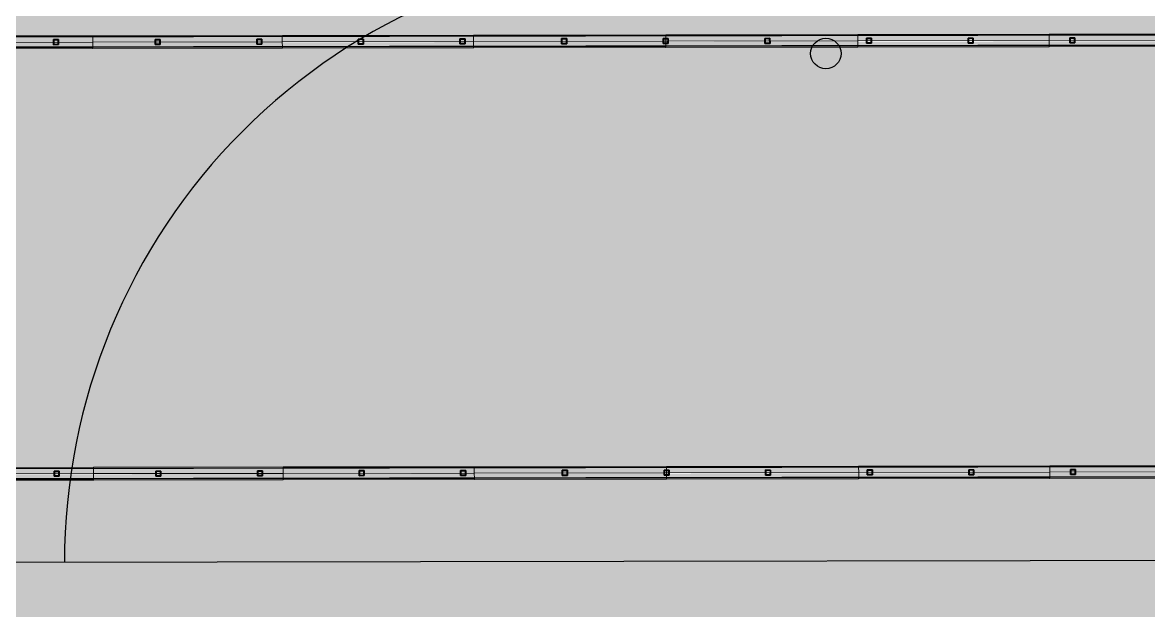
# Model space of a CAD drawing. Header units: inches. Extents: x 1693 to 10990, y 1878 to 5055.
# Drawn here: x 10303.23 to 10310.71, y 4344.32 to 4348.23 of the extents above; entities that cross this region are included whole.
import ezdxf

# ---------------------------------------------------------------- set-up
doc = ezdxf.new("R2010")
doc.units = ezdxf.units.IN
doc.linetypes.add('Rayas Pequeñas', pattern=[0.141111, 0.070556, -0.070556])
doc.layers.add('BLOQUE E-MOBILIARIO', color=7, linetype='Continuous')
doc.layers.add('BLOQUE E-MOBILIARIO_Pluma_Nº__28', color=7, linetype='Continuous', lineweight=35, true_color=0xa80f02)
doc.layers.add('CUBIERTA CALAMINON Y TRANSLUCIDO_Pluma_Nº__4', color=7, linetype='Continuous', lineweight=13, true_color=0x029e21)
doc.layers.add('CUBIERTA CALAMINON Y TRANSLUCIDO_Pluma_Nº__19', color=255, linetype='Continuous', lineweight=0)
doc.layers.add('CUBIERTA CALAMINON Y TRANSLUCIDO_Pluma_Nº__60', color=230, linetype='Continuous', lineweight=25)
pattern_1 = [(45, (0, 0), (-0.079549513, 0.079549513), []), (45, (-0.02652, 0.02652), (-0.079549513, 0.079549513), [])]

# ---------------------------------------------------------------- blocks, each defined once
blk = doc.blocks.new('SHS Conf en Caliente V 23[291]', base_point=(-15.353, -421.179))
at = {"layer": 'BLOQUE E-MOBILIARIO', "linetype": 'Continuous', "lineweight": 0, "true_color": 0xffffff}
h = blk.add_hatch(dxfattribs=at)
h.set_pattern_fill('ACERO', style=0, pattern_type=2)
h.set_pattern_definition(pattern_1)
h.paths.add_polyline_path([(-15.369, -421.147), (-15.385, -421.195), (-15.338, -421.211), (-15.322, -421.163)])
h.paths.add_polyline_path([(-15.367, -421.151), (-15.325, -421.165), (-15.34, -421.207), (-15.381, -421.193)], flags=0)
at = {"layer": 'BLOQUE E-MOBILIARIO_Pluma_Nº__28', "color": 14, "linetype": 'Rayas Pequeñas', "lineweight": 35, "true_color": 0xa80f02}
for p, q in [((-15.385, -421.195), (-15.369, -421.147)), ((-15.338, -421.211), (-15.385, -421.195)), ((-15.367, -421.151), (-15.381, -421.193)), ((-15.381, -421.193), (-15.34, -421.207)), ((-15.369, -421.147), (-15.322, -421.163)), ((-15.325, -421.165), (-15.367, -421.151)), ((-15.34, -421.207), (-15.325, -421.165)), ((-15.322, -421.163), (-15.338, -421.211))]:
    blk.add_line(p, q, dxfattribs=at)
blk = doc.blocks.new('SHS Conf en Caliente V 23[292]', base_point=(-16.3, -420.856))
at = {"layer": 'BLOQUE E-MOBILIARIO', "linetype": 'Continuous', "lineweight": 0, "true_color": 0xffffff}
h = blk.add_hatch(dxfattribs=at)
h.set_pattern_fill('ACERO', style=0, pattern_type=2)
h.set_pattern_definition(pattern_1)
h.paths.add_polyline_path([(-16.315, -420.824), (-16.331, -420.871), (-16.284, -420.888), (-16.268, -420.84)])
h.paths.add_polyline_path([(-16.313, -420.828), (-16.272, -420.842), (-16.286, -420.884), (-16.328, -420.87)], flags=0)
at = {"layer": 'BLOQUE E-MOBILIARIO_Pluma_Nº__28', "color": 14, "linetype": 'Rayas Pequeñas', "lineweight": 35, "true_color": 0xa80f02}
for p, q in [((-16.331, -420.871), (-16.315, -420.824)), ((-16.284, -420.888), (-16.331, -420.871)), ((-16.313, -420.828), (-16.328, -420.87)), ((-16.328, -420.87), (-16.286, -420.884)), ((-16.315, -420.824), (-16.268, -420.84)), ((-16.272, -420.842), (-16.313, -420.828)), ((-16.286, -420.884), (-16.272, -420.842)), ((-16.268, -420.84), (-16.284, -420.888))]:
    blk.add_line(p, q, dxfattribs=at)
blk = doc.blocks.new('SHS Conf en Caliente V 23[293]', base_point=(-17.246, -420.533))
at = {"layer": 'BLOQUE E-MOBILIARIO', "linetype": 'Continuous', "lineweight": 0, "true_color": 0xffffff}
h = blk.add_hatch(dxfattribs=at)
h.set_pattern_fill('ACERO', style=0, pattern_type=2)
h.set_pattern_definition(pattern_1)
h.paths.add_polyline_path([(-17.262, -420.501), (-17.278, -420.548), (-17.23, -420.564), (-17.214, -420.517)])
h.paths.add_polyline_path([(-17.26, -420.505), (-17.218, -420.519), (-17.232, -420.561), (-17.274, -420.546)], flags=0)
at = {"layer": 'BLOQUE E-MOBILIARIO_Pluma_Nº__28', "color": 14, "linetype": 'Rayas Pequeñas', "lineweight": 35, "true_color": 0xa80f02}
for p, q in [((-17.278, -420.548), (-17.262, -420.501)), ((-17.23, -420.564), (-17.278, -420.548)), ((-17.26, -420.505), (-17.274, -420.546)), ((-17.274, -420.546), (-17.232, -420.561)), ((-17.262, -420.501), (-17.214, -420.517)), ((-17.218, -420.519), (-17.26, -420.505)), ((-17.232, -420.561), (-17.218, -420.519)), ((-17.214, -420.517), (-17.23, -420.564))]:
    blk.add_line(p, q, dxfattribs=at)
blk = doc.blocks.new('SHS Conf en Caliente V 23[294]', base_point=(-18.192, -420.21))
at = {"layer": 'BLOQUE E-MOBILIARIO', "linetype": 'Continuous', "lineweight": 0, "true_color": 0xffffff}
h = blk.add_hatch(dxfattribs=at)
h.set_pattern_fill('ACERO', style=0, pattern_type=2)
h.set_pattern_definition(pattern_1)
h.paths.add_polyline_path([(-18.208, -420.178), (-18.224, -420.225), (-18.177, -420.241), (-18.161, -420.194)])
h.paths.add_polyline_path([(-18.206, -420.182), (-18.164, -420.196), (-18.179, -420.237), (-18.22, -420.223)], flags=0)
at = {"layer": 'BLOQUE E-MOBILIARIO_Pluma_Nº__28', "color": 14, "linetype": 'Rayas Pequeñas', "lineweight": 35, "true_color": 0xa80f02}
for p, q in [((-18.224, -420.225), (-18.208, -420.178)), ((-18.177, -420.241), (-18.224, -420.225)), ((-18.206, -420.182), (-18.22, -420.223)), ((-18.22, -420.223), (-18.179, -420.237)), ((-18.208, -420.178), (-18.161, -420.194)), ((-18.164, -420.196), (-18.206, -420.182)), ((-18.179, -420.237), (-18.164, -420.196)), ((-18.161, -420.194), (-18.177, -420.241))]:
    blk.add_line(p, q, dxfattribs=at)
blk = doc.blocks.new('SHS Conf en Caliente V 23[295]', base_point=(-19.139, -419.886))
at = {"layer": 'BLOQUE E-MOBILIARIO', "linetype": 'Continuous', "lineweight": 0, "true_color": 0xffffff}
h = blk.add_hatch(dxfattribs=at)
h.set_pattern_fill('ACERO', style=0, pattern_type=2)
h.set_pattern_definition(pattern_1)
h.paths.add_polyline_path([(-19.154, -419.855), (-19.17, -419.902), (-19.123, -419.918), (-19.107, -419.871)])
h.paths.add_polyline_path([(-19.152, -419.859), (-19.111, -419.873), (-19.125, -419.914), (-19.167, -419.9)], flags=0)
at = {"layer": 'BLOQUE E-MOBILIARIO_Pluma_Nº__28', "color": 14, "linetype": 'Rayas Pequeñas', "lineweight": 35, "true_color": 0xa80f02}
for p, q in [((-19.17, -419.902), (-19.154, -419.855)), ((-19.152, -419.859), (-19.167, -419.9)), ((-19.154, -419.855), (-19.107, -419.871)), ((-19.111, -419.873), (-19.152, -419.859)), ((-19.125, -419.914), (-19.111, -419.873)), ((-19.107, -419.871), (-19.123, -419.918)), ((-19.123, -419.918), (-19.17, -419.902)), ((-19.167, -419.9), (-19.125, -419.914))]:
    blk.add_line(p, q, dxfattribs=at)
blk = doc.blocks.new('SHS Conf en Caliente V 23[296]', base_point=(-20.085, -419.563))
at = {"layer": 'BLOQUE E-MOBILIARIO', "linetype": 'Continuous', "lineweight": 0, "true_color": 0xffffff}
h = blk.add_hatch(dxfattribs=at)
h.set_pattern_fill('ACERO', style=0, pattern_type=2)
h.set_pattern_definition(pattern_1)
h.paths.add_polyline_path([(-20.101, -419.532), (-20.117, -419.579), (-20.07, -419.595), (-20.053, -419.548)])
h.paths.add_polyline_path([(-20.099, -419.535), (-20.057, -419.55), (-20.071, -419.591), (-20.113, -419.577)], flags=0)
at = {"layer": 'BLOQUE E-MOBILIARIO_Pluma_Nº__28', "color": 14, "linetype": 'Rayas Pequeñas', "lineweight": 35, "true_color": 0xa80f02}
for p, q in [((-20.117, -419.579), (-20.101, -419.532)), ((-20.099, -419.535), (-20.113, -419.577)), ((-20.101, -419.532), (-20.053, -419.548)), ((-20.057, -419.55), (-20.099, -419.535)), ((-20.071, -419.591), (-20.057, -419.55)), ((-20.053, -419.548), (-20.07, -419.595)), ((-20.07, -419.595), (-20.117, -419.579)), ((-20.113, -419.577), (-20.071, -419.591))]:
    blk.add_line(p, q, dxfattribs=at)
blk = doc.blocks.new('SHS Conf en Caliente V 23[297]', base_point=(-21.031, -419.24))
at = {"layer": 'BLOQUE E-MOBILIARIO', "linetype": 'Continuous', "lineweight": 0, "true_color": 0xffffff}
h = blk.add_hatch(dxfattribs=at)
h.set_pattern_fill('ACERO', style=0, pattern_type=2)
h.set_pattern_definition(pattern_1)
h.paths.add_polyline_path([(-21.047, -419.208), (-21.063, -419.256), (-21.016, -419.272), (-21, -419.225)])
h.paths.add_polyline_path([(-21.045, -419.212), (-21.004, -419.226), (-21.018, -419.268), (-21.059, -419.254)], flags=0)
at = {"layer": 'BLOQUE E-MOBILIARIO_Pluma_Nº__28', "color": 14, "linetype": 'Rayas Pequeñas', "lineweight": 35, "true_color": 0xa80f02}
for p, q in [((-21.063, -419.256), (-21.047, -419.208)), ((-21.045, -419.212), (-21.059, -419.254)), ((-21.047, -419.208), (-21, -419.225)), ((-21.004, -419.226), (-21.045, -419.212)), ((-21.018, -419.268), (-21.004, -419.226)), ((-21, -419.225), (-21.016, -419.272)), ((-21.016, -419.272), (-21.063, -419.256)), ((-21.059, -419.254), (-21.018, -419.268))]:
    blk.add_line(p, q, dxfattribs=at)
blk = doc.blocks.new('SHS Conf en Caliente V 23[306]', base_point=(-14.407, -421.502))
at = {"layer": 'BLOQUE E-MOBILIARIO', "linetype": 'Continuous', "lineweight": 0, "true_color": 0xffffff}
h = blk.add_hatch(dxfattribs=at)
h.set_pattern_fill('ACERO', style=0, pattern_type=2)
h.set_pattern_definition(pattern_1)
h.paths.add_polyline_path([(-14.375, -421.486), (-14.423, -421.47), (-14.439, -421.518), (-14.391, -421.534)])
h.paths.add_polyline_path([(-14.379, -421.488), (-14.393, -421.53), (-14.435, -421.516), (-14.421, -421.474)], flags=0)
at = {"layer": 'BLOQUE E-MOBILIARIO_Pluma_Nº__28', "color": 14, "linetype": 'Rayas Pequeñas', "lineweight": 35, "true_color": 0xa80f02}
for p, q in [((-14.423, -421.47), (-14.439, -421.518)), ((-14.439, -421.518), (-14.391, -421.534)), ((-14.435, -421.516), (-14.421, -421.474)), ((-14.393, -421.53), (-14.435, -421.516)), ((-14.375, -421.486), (-14.423, -421.47)), ((-14.421, -421.474), (-14.379, -421.488)), ((-14.379, -421.488), (-14.393, -421.53)), ((-14.391, -421.534), (-14.375, -421.486))]:
    blk.add_line(p, q, dxfattribs=at)
blk = doc.blocks.new('SHS Conf en Caliente V 23[307]', base_point=(-13.461, -421.825))
at = {"layer": 'BLOQUE E-MOBILIARIO', "linetype": 'Continuous', "lineweight": 0, "true_color": 0xffffff}
h = blk.add_hatch(dxfattribs=at)
h.set_pattern_fill('ACERO', style=0, pattern_type=2)
h.set_pattern_definition(pattern_1)
h.paths.add_polyline_path([(-13.429, -421.81), (-13.476, -421.793), (-13.492, -421.841), (-13.445, -421.857)])
h.paths.add_polyline_path([(-13.433, -421.811), (-13.447, -421.853), (-13.489, -421.839), (-13.474, -421.797)], flags=0)
at = {"layer": 'BLOQUE E-MOBILIARIO_Pluma_Nº__28', "color": 14, "linetype": 'Rayas Pequeñas', "lineweight": 35, "true_color": 0xa80f02}
for p, q in [((-13.476, -421.793), (-13.492, -421.841)), ((-13.492, -421.841), (-13.445, -421.857)), ((-13.489, -421.839), (-13.474, -421.797)), ((-13.447, -421.853), (-13.489, -421.839)), ((-13.429, -421.81), (-13.476, -421.793)), ((-13.474, -421.797), (-13.433, -421.811)), ((-13.433, -421.811), (-13.447, -421.853)), ((-13.445, -421.857), (-13.429, -421.81))]:
    blk.add_line(p, q, dxfattribs=at)
blk = doc.blocks.new('SHS Conf en Caliente V 23[308]', base_point=(-12.514, -422.148))
at = {"layer": 'BLOQUE E-MOBILIARIO', "linetype": 'Continuous', "lineweight": 0, "true_color": 0xffffff}
h = blk.add_hatch(dxfattribs=at)
h.set_pattern_fill('ACERO', style=0, pattern_type=2)
h.set_pattern_definition(pattern_1)
h.paths.add_polyline_path([(-12.483, -422.133), (-12.53, -422.117), (-12.546, -422.164), (-12.499, -422.18)])
h.paths.add_polyline_path([(-12.486, -422.135), (-12.501, -422.176), (-12.542, -422.162), (-12.528, -422.12)], flags=0)
at = {"layer": 'BLOQUE E-MOBILIARIO_Pluma_Nº__28', "color": 14, "linetype": 'Rayas Pequeñas', "lineweight": 35, "true_color": 0xa80f02}
for p, q in [((-12.53, -422.117), (-12.546, -422.164)), ((-12.546, -422.164), (-12.499, -422.18)), ((-12.542, -422.162), (-12.528, -422.12)), ((-12.501, -422.176), (-12.542, -422.162)), ((-12.483, -422.133), (-12.53, -422.117)), ((-12.528, -422.12), (-12.486, -422.135)), ((-12.486, -422.135), (-12.501, -422.176)), ((-12.499, -422.18), (-12.483, -422.133))]:
    blk.add_line(p, q, dxfattribs=at)
blk = doc.blocks.new('SHS Conf en Caliente V 23[309]', base_point=(-11.568, -422.471))
at = {"layer": 'BLOQUE E-MOBILIARIO', "linetype": 'Continuous', "lineweight": 0, "true_color": 0xffffff}
h = blk.add_hatch(dxfattribs=at)
h.set_pattern_fill('ACERO', style=0, pattern_type=2)
h.set_pattern_definition(pattern_1)
h.paths.add_polyline_path([(-11.536, -422.456), (-11.583, -422.44), (-11.6, -422.487), (-11.552, -422.503)])
h.paths.add_polyline_path([(-11.54, -422.458), (-11.554, -422.499), (-11.596, -422.485), (-11.582, -422.444)], flags=0)
at = {"layer": 'BLOQUE E-MOBILIARIO_Pluma_Nº__28', "color": 14, "linetype": 'Rayas Pequeñas', "lineweight": 35, "true_color": 0xa80f02}
for p, q in [((-11.583, -422.44), (-11.6, -422.487)), ((-11.596, -422.485), (-11.582, -422.444)), ((-11.536, -422.456), (-11.583, -422.44)), ((-11.582, -422.444), (-11.54, -422.458)), ((-11.6, -422.487), (-11.552, -422.503)), ((-11.554, -422.499), (-11.596, -422.485)), ((-11.54, -422.458), (-11.554, -422.499)), ((-11.552, -422.503), (-11.536, -422.456))]:
    blk.add_line(p, q, dxfattribs=at)
blk = doc.blocks.new('SHS Conf en Caliente V 23[320]', base_point=(-16.727, -425.201))
at = {"layer": 'BLOQUE E-MOBILIARIO', "linetype": 'Continuous', "lineweight": 0, "true_color": 0xffffff}
h = blk.add_hatch(dxfattribs=at)
h.set_pattern_fill('ACERO', style=0, pattern_type=2)
h.set_pattern_definition(pattern_1)
h.paths.add_polyline_path([(-16.742, -425.169), (-16.758, -425.217), (-16.711, -425.233), (-16.695, -425.185)])
h.paths.add_polyline_path([(-16.74, -425.173), (-16.699, -425.187), (-16.713, -425.229), (-16.755, -425.215)], flags=0)
at = {"layer": 'BLOQUE E-MOBILIARIO_Pluma_Nº__28', "color": 14, "linetype": 'Rayas Pequeñas', "lineweight": 35, "true_color": 0xa80f02}
for p, q in [((-16.758, -425.217), (-16.742, -425.169)), ((-16.74, -425.173), (-16.755, -425.215)), ((-16.742, -425.169), (-16.695, -425.185)), ((-16.699, -425.187), (-16.74, -425.173)), ((-16.713, -425.229), (-16.699, -425.187)), ((-16.695, -425.185), (-16.711, -425.233)), ((-16.711, -425.233), (-16.758, -425.217)), ((-16.755, -425.215), (-16.713, -425.229))]:
    blk.add_line(p, q, dxfattribs=at)
blk = doc.blocks.new('SHS Conf en Caliente V 23[321]', base_point=(-17.673, -424.878))
at = {"layer": 'BLOQUE E-MOBILIARIO', "linetype": 'Continuous', "lineweight": 0, "true_color": 0xffffff}
h = blk.add_hatch(dxfattribs=at)
h.set_pattern_fill('ACERO', style=0, pattern_type=2)
h.set_pattern_definition(pattern_1)
h.paths.add_polyline_path([(-17.689, -424.846), (-17.705, -424.893), (-17.657, -424.91), (-17.641, -424.862)])
h.paths.add_polyline_path([(-17.687, -424.85), (-17.645, -424.864), (-17.659, -424.906), (-17.701, -424.892)], flags=0)
at = {"layer": 'BLOQUE E-MOBILIARIO_Pluma_Nº__28', "color": 14, "linetype": 'Rayas Pequeñas', "lineweight": 35, "true_color": 0xa80f02}
for p, q in [((-17.705, -424.893), (-17.689, -424.846)), ((-17.687, -424.85), (-17.701, -424.892)), ((-17.689, -424.846), (-17.641, -424.862)), ((-17.645, -424.864), (-17.687, -424.85)), ((-17.659, -424.906), (-17.645, -424.864)), ((-17.641, -424.862), (-17.657, -424.91)), ((-17.657, -424.91), (-17.705, -424.893)), ((-17.701, -424.892), (-17.659, -424.906))]:
    blk.add_line(p, q, dxfattribs=at)
blk = doc.blocks.new('SHS Conf en Caliente V 23[322]', base_point=(-18.619, -424.555))
at = {"layer": 'BLOQUE E-MOBILIARIO', "linetype": 'Continuous', "lineweight": 0, "true_color": 0xffffff}
h = blk.add_hatch(dxfattribs=at)
h.set_pattern_fill('ACERO', style=0, pattern_type=2)
h.set_pattern_definition(pattern_1)
h.paths.add_polyline_path([(-18.635, -424.523), (-18.651, -424.57), (-18.604, -424.586), (-18.588, -424.539)])
h.paths.add_polyline_path([(-18.633, -424.527), (-18.591, -424.541), (-18.606, -424.583), (-18.647, -424.568)], flags=0)
at = {"layer": 'BLOQUE E-MOBILIARIO_Pluma_Nº__28', "color": 14, "linetype": 'Rayas Pequeñas', "lineweight": 35, "true_color": 0xa80f02}
for p, q in [((-18.651, -424.57), (-18.635, -424.523)), ((-18.633, -424.527), (-18.647, -424.568)), ((-18.635, -424.523), (-18.588, -424.539)), ((-18.591, -424.541), (-18.633, -424.527)), ((-18.606, -424.583), (-18.591, -424.541)), ((-18.588, -424.539), (-18.604, -424.586)), ((-18.604, -424.586), (-18.651, -424.57)), ((-18.647, -424.568), (-18.606, -424.583))]:
    blk.add_line(p, q, dxfattribs=at)
blk = doc.blocks.new('SHS Conf en Caliente V 23[323]', base_point=(-19.566, -424.232))
at = {"layer": 'BLOQUE E-MOBILIARIO', "linetype": 'Continuous', "lineweight": 0, "true_color": 0xffffff}
h = blk.add_hatch(dxfattribs=at)
h.set_pattern_fill('ACERO', style=0, pattern_type=2)
h.set_pattern_definition(pattern_1)
h.paths.add_polyline_path([(-19.581, -424.2), (-19.597, -424.247), (-19.55, -424.263), (-19.534, -424.216)])
h.paths.add_polyline_path([(-19.579, -424.204), (-19.538, -424.218), (-19.552, -424.26), (-19.594, -424.245)], flags=0)
at = {"layer": 'BLOQUE E-MOBILIARIO_Pluma_Nº__28', "color": 14, "linetype": 'Rayas Pequeñas', "lineweight": 35, "true_color": 0xa80f02}
for p, q in [((-19.597, -424.247), (-19.581, -424.2)), ((-19.579, -424.204), (-19.594, -424.245)), ((-19.581, -424.2), (-19.534, -424.216)), ((-19.538, -424.218), (-19.579, -424.204)), ((-19.534, -424.216), (-19.55, -424.263)), ((-19.55, -424.263), (-19.597, -424.247)), ((-19.594, -424.245), (-19.552, -424.26)), ((-19.552, -424.26), (-19.538, -424.218))]:
    blk.add_line(p, q, dxfattribs=at)
blk = doc.blocks.new('SHS Conf en Caliente V 23[324]', base_point=(-20.512, -423.908))
at = {"layer": 'BLOQUE E-MOBILIARIO', "linetype": 'Continuous', "lineweight": 0, "true_color": 0xffffff}
h = blk.add_hatch(dxfattribs=at)
h.set_pattern_fill('ACERO', style=0, pattern_type=2)
h.set_pattern_definition(pattern_1)
h.paths.add_polyline_path([(-20.528, -423.877), (-20.544, -423.924), (-20.496, -423.94), (-20.48, -423.893)])
h.paths.add_polyline_path([(-20.526, -423.881), (-20.484, -423.895), (-20.498, -423.936), (-20.54, -423.922)], flags=0)
at = {"layer": 'BLOQUE E-MOBILIARIO_Pluma_Nº__28', "color": 14, "linetype": 'Rayas Pequeñas', "lineweight": 35, "true_color": 0xa80f02}
for p, q in [((-20.544, -423.924), (-20.528, -423.877)), ((-20.526, -423.881), (-20.54, -423.922)), ((-20.528, -423.877), (-20.48, -423.893)), ((-20.484, -423.895), (-20.526, -423.881)), ((-20.496, -423.94), (-20.544, -423.924)), ((-20.54, -423.922), (-20.498, -423.936)), ((-20.498, -423.936), (-20.484, -423.895)), ((-20.48, -423.893), (-20.496, -423.94))]:
    blk.add_line(p, q, dxfattribs=at)
blk = doc.blocks.new('SHS Conf en Caliente V 23[325]', base_point=(-21.458, -423.585))
at = {"layer": 'BLOQUE E-MOBILIARIO', "linetype": 'Continuous', "lineweight": 0, "true_color": 0xffffff}
h = blk.add_hatch(dxfattribs=at)
h.set_pattern_fill('ACERO', style=0, pattern_type=2)
h.set_pattern_definition(pattern_1)
h.paths.add_polyline_path([(-21.474, -423.554), (-21.49, -423.601), (-21.443, -423.617), (-21.427, -423.57)])
h.paths.add_polyline_path([(-21.472, -423.557), (-21.43, -423.572), (-21.445, -423.613), (-21.486, -423.599)], flags=0)
at = {"layer": 'BLOQUE E-MOBILIARIO_Pluma_Nº__28', "color": 14, "linetype": 'Rayas Pequeñas', "lineweight": 35, "true_color": 0xa80f02}
for p, q in [((-21.49, -423.601), (-21.474, -423.554)), ((-21.443, -423.617), (-21.49, -423.601)), ((-21.472, -423.557), (-21.486, -423.599)), ((-21.486, -423.599), (-21.445, -423.613)), ((-21.474, -423.554), (-21.427, -423.57)), ((-21.43, -423.572), (-21.472, -423.557)), ((-21.445, -423.613), (-21.43, -423.572)), ((-21.427, -423.57), (-21.443, -423.617))]:
    blk.add_line(p, q, dxfattribs=at)
blk = doc.blocks.new('SHS Conf en Caliente V 23[326]', base_point=(-22.405, -423.262))
at = {"layer": 'BLOQUE E-MOBILIARIO', "linetype": 'Continuous', "lineweight": 0, "true_color": 0xffffff}
h = blk.add_hatch(dxfattribs=at)
h.set_pattern_fill('ACERO', style=0, pattern_type=2)
h.set_pattern_definition(pattern_1)
h.paths.add_polyline_path([(-22.42, -423.23), (-22.436, -423.278), (-22.389, -423.294), (-22.373, -423.247)])
h.paths.add_polyline_path([(-22.418, -423.234), (-22.377, -423.248), (-22.391, -423.29), (-22.433, -423.276)], flags=0)
at = {"layer": 'BLOQUE E-MOBILIARIO_Pluma_Nº__28', "color": 14, "linetype": 'Rayas Pequeñas', "lineweight": 35, "true_color": 0xa80f02}
for p, q in [((-22.436, -423.278), (-22.42, -423.23)), ((-22.389, -423.294), (-22.436, -423.278)), ((-22.418, -423.234), (-22.433, -423.276)), ((-22.433, -423.276), (-22.391, -423.29)), ((-22.42, -423.23), (-22.373, -423.247)), ((-22.377, -423.248), (-22.418, -423.234)), ((-22.391, -423.29), (-22.377, -423.248)), ((-22.373, -423.247), (-22.389, -423.294))]:
    blk.add_line(p, q, dxfattribs=at)
blk = doc.blocks.new('SHS Conf en Caliente V 23[335]', base_point=(-15.78, -425.524))
at = {"layer": 'BLOQUE E-MOBILIARIO', "linetype": 'Continuous', "lineweight": 0, "true_color": 0xffffff}
h = blk.add_hatch(dxfattribs=at)
h.set_pattern_fill('ACERO', style=0, pattern_type=2)
h.set_pattern_definition(pattern_1)
h.paths.add_polyline_path([(-15.749, -425.509), (-15.796, -425.492), (-15.812, -425.54), (-15.765, -425.556)])
h.paths.add_polyline_path([(-15.752, -425.51), (-15.767, -425.552), (-15.808, -425.538), (-15.794, -425.496)], flags=0)
at = {"layer": 'BLOQUE E-MOBILIARIO_Pluma_Nº__28', "color": 14, "linetype": 'Rayas Pequeñas', "lineweight": 35, "true_color": 0xa80f02}
for p, q in [((-15.796, -425.492), (-15.812, -425.54)), ((-15.812, -425.54), (-15.765, -425.556)), ((-15.808, -425.538), (-15.794, -425.496)), ((-15.767, -425.552), (-15.808, -425.538)), ((-15.749, -425.509), (-15.796, -425.492)), ((-15.794, -425.496), (-15.752, -425.51)), ((-15.752, -425.51), (-15.767, -425.552)), ((-15.765, -425.556), (-15.749, -425.509))]:
    blk.add_line(p, q, dxfattribs=at)
blk = doc.blocks.new('SHS Conf en Caliente V 23[336]', base_point=(-14.834, -425.847))
at = {"layer": 'BLOQUE E-MOBILIARIO', "linetype": 'Continuous', "lineweight": 0, "true_color": 0xffffff}
h = blk.add_hatch(dxfattribs=at)
h.set_pattern_fill('ACERO', style=0, pattern_type=2)
h.set_pattern_definition(pattern_1)
h.paths.add_polyline_path([(-14.802, -425.832), (-14.849, -425.815), (-14.866, -425.863), (-14.818, -425.879)])
h.paths.add_polyline_path([(-14.806, -425.834), (-14.82, -425.875), (-14.862, -425.861), (-14.848, -425.819)], flags=0)
at = {"layer": 'BLOQUE E-MOBILIARIO_Pluma_Nº__28', "color": 14, "linetype": 'Rayas Pequeñas', "lineweight": 35, "true_color": 0xa80f02}
for p, q in [((-14.849, -425.815), (-14.866, -425.863)), ((-14.866, -425.863), (-14.818, -425.879)), ((-14.862, -425.861), (-14.848, -425.819)), ((-14.82, -425.875), (-14.862, -425.861)), ((-14.802, -425.832), (-14.849, -425.815)), ((-14.848, -425.819), (-14.806, -425.834)), ((-14.806, -425.834), (-14.82, -425.875)), ((-14.818, -425.879), (-14.802, -425.832))]:
    blk.add_line(p, q, dxfattribs=at)
blk = doc.blocks.new('SHS Conf en Caliente V 23[337]', base_point=(-13.888, -426.17))
at = {"layer": 'BLOQUE E-MOBILIARIO', "linetype": 'Continuous', "lineweight": 0, "true_color": 0xffffff}
h = blk.add_hatch(dxfattribs=at)
h.set_pattern_fill('ACERO', style=0, pattern_type=2)
h.set_pattern_definition(pattern_1)
h.paths.add_polyline_path([(-13.856, -426.155), (-13.903, -426.139), (-13.919, -426.186), (-13.872, -426.202)])
h.paths.add_polyline_path([(-13.86, -426.157), (-13.874, -426.198), (-13.915, -426.184), (-13.901, -426.142)], flags=0)
at = {"layer": 'BLOQUE E-MOBILIARIO_Pluma_Nº__28', "color": 14, "linetype": 'Rayas Pequeñas', "lineweight": 35, "true_color": 0xa80f02}
for p, q in [((-13.903, -426.139), (-13.919, -426.186)), ((-13.919, -426.186), (-13.872, -426.202)), ((-13.915, -426.184), (-13.901, -426.142)), ((-13.874, -426.198), (-13.915, -426.184)), ((-13.856, -426.155), (-13.903, -426.139)), ((-13.901, -426.142), (-13.86, -426.157)), ((-13.86, -426.157), (-13.874, -426.198)), ((-13.872, -426.202), (-13.856, -426.155))]:
    blk.add_line(p, q, dxfattribs=at)
blk = doc.blocks.new('SHS Conf en Caliente V 23[338]', base_point=(-12.941, -426.493))
at = {"layer": 'BLOQUE E-MOBILIARIO', "linetype": 'Continuous', "lineweight": 0, "true_color": 0xffffff}
h = blk.add_hatch(dxfattribs=at)
h.set_pattern_fill('ACERO', style=0, pattern_type=2)
h.set_pattern_definition(pattern_1)
h.paths.add_polyline_path([(-12.909, -426.478), (-12.957, -426.462), (-12.973, -426.509), (-12.926, -426.525)])
h.paths.add_polyline_path([(-12.913, -426.48), (-12.927, -426.521), (-12.969, -426.507), (-12.955, -426.466)], flags=0)
at = {"layer": 'BLOQUE E-MOBILIARIO_Pluma_Nº__28', "color": 14, "linetype": 'Rayas Pequeñas', "lineweight": 35, "true_color": 0xa80f02}
for p, q in [((-12.957, -426.462), (-12.973, -426.509)), ((-12.973, -426.509), (-12.926, -426.525)), ((-12.969, -426.507), (-12.955, -426.466)), ((-12.927, -426.521), (-12.969, -426.507)), ((-12.909, -426.478), (-12.957, -426.462)), ((-12.955, -426.466), (-12.913, -426.48)), ((-12.913, -426.48), (-12.927, -426.521)), ((-12.926, -426.525), (-12.909, -426.478))]:
    blk.add_line(p, q, dxfattribs=at)

msp = doc.modelspace()

# ---------------------------------------------------------------- hatches: boundary and pattern name
at = {"layer": 'CUBIERTA CALAMINON Y TRANSLUCIDO_Pluma_Nº__19', "linetype": 'Continuous', "lineweight": 0}
h = msp.add_hatch(color=255, dxfattribs=at)
h.set_gradient(color1=(199, 200, 202), color2=(0, 0, 0), one_color=1, name='INVCYLINDER')
h.paths.add_polyline_path([(10295.9795, 4350.9586), (10295.9778, 4348.0896), (10318.0177, 4348.1264), (10318.0165, 4350.9848)])
h = msp.add_hatch(color=255, dxfattribs=at)
h.set_gradient(color1=(255, 255, 255), color2=(0, 0, 0), one_color=1, name='INVCYLINDER')
h.paths.add_polyline_path([(10295.9843, 4348.0896), (10295.9826, 4345.2207), (10318.0225, 4345.2575), (10318.0213, 4348.1159)])
h = msp.add_hatch(color=255, dxfattribs=at)
h.set_gradient(color1=(199, 200, 202), color2=(0, 0, 0), one_color=1, name='INVCYLINDER')
h.paths.add_polyline_path([(10295.9891, 4345.2207), (10295.9874, 4342.3518), (10318.0273, 4342.3886), (10318.0261, 4345.247)])

# ---------------------------------------------------------------- linework, layer by layer
at = {"layer": 'CUBIERTA CALAMINON Y TRANSLUCIDO_Pluma_Nº__4', "color": 104, "linetype": 'Continuous', "lineweight": 5, "true_color": 0x029e21, "flags": 128}
for points in [[(10297.1888, 4348.1284), (10297.7784, 4348.1294), (10298.894, 4348.1313), (10300.0491, 4348.1332), (10301.2385, 4348.1352), (10302.4567, 4348.1372), (10303.6981, 4348.1393), (10304.9569, 4348.1414), (10306.2275, 4348.1435), (10307.5039, 4348.1456), (10308.7803, 4348.1478), (10310.0509, 4348.1499), (10311.3097, 4348.152), (10312.5511, 4348.1541), (10313.7693, 4348.1561), (10314.9587, 4348.1581), (10316.1138, 4348.16), (10317.2294, 4348.1619), (10317.819, 4348.1629)], [(10317.8164, 4348.1683), (10316.1113, 4348.1654), (10314.9565, 4348.1635), (10313.7675, 4348.1615), (10312.5496, 4348.1595), (10311.3086, 4348.1574), (10310.0501, 4348.1553), (10308.78, 4348.1532), (10307.5039, 4348.151), (10306.2278, 4348.1489), (10304.9577, 4348.1468), (10303.6992, 4348.1447), (10302.4582, 4348.1426), (10301.2403, 4348.1406), (10300.0513, 4348.1386), (10298.8965, 4348.1367), (10297.1914, 4348.1338)], [(10315.7913, 4348.1595), (10314.9587, 4348.1581), (10313.7693, 4348.1561), (10312.5511, 4348.1541), (10311.3097, 4348.152), (10310.0509, 4348.1499), (10308.7803, 4348.1478), (10307.5039, 4348.1456), (10306.2275, 4348.1435), (10304.9569, 4348.1414), (10303.6981, 4348.1393), (10302.4567, 4348.1372), (10301.2385, 4348.1352), (10300.0491, 4348.1332), (10299.2165, 4348.1318)], [(10315.7787, 4348.1649), (10314.9565, 4348.1635), (10313.7675, 4348.1615), (10312.5496, 4348.1595), (10311.3086, 4348.1574), (10310.0501, 4348.1553), (10308.78, 4348.1532), (10307.5039, 4348.151), (10306.2278, 4348.1489), (10304.9577, 4348.1468), (10303.6992, 4348.1447), (10302.4582, 4348.1426), (10301.2403, 4348.1406), (10300.0513, 4348.1386), (10299.2291, 4348.1372)], [(10303.6992, 4348.1447), (10303.699, 4348.1446), (10303.6987, 4348.1443), (10303.6986, 4348.1438), (10303.6984, 4348.1431), (10303.6983, 4348.1423), (10303.6982, 4348.1414), (10303.6981, 4348.1403), (10303.6981, 4348.1393), (10303.6981, 4348.1025), (10303.6982, 4348.0657), (10303.6982, 4348.0647), (10303.6983, 4348.0636), (10303.6984, 4348.0627), (10303.6985, 4348.0619), (10303.6987, 4348.0612), (10303.6989, 4348.0607), (10303.6991, 4348.0604), (10303.6993, 4348.0603)], [(10303.6992, 4348.1447), (10303.699, 4348.1446), (10303.6987, 4348.1443), (10303.6986, 4348.1438), (10303.6984, 4348.1431), (10303.6983, 4348.1423), (10303.6982, 4348.1414), (10303.6981, 4348.1403), (10303.6981, 4348.1393), (10303.6981, 4348.1025), (10303.6982, 4348.0657), (10303.6982, 4348.0647), (10303.6983, 4348.0636), (10303.6984, 4348.0627), (10303.6985, 4348.0619), (10303.6987, 4348.0612), (10303.6989, 4348.0607), (10303.6991, 4348.0604), (10303.6993, 4348.0603)], [(10304.9577, 4348.1468), (10304.9575, 4348.1467), (10304.9574, 4348.1464), (10304.9573, 4348.1459), (10304.9571, 4348.1452), (10304.9571, 4348.1444), (10304.957, 4348.1435), (10304.9569, 4348.1424), (10304.9569, 4348.1414), (10304.957, 4348.1046), (10304.9571, 4348.0678), (10304.9571, 4348.0668), (10304.9571, 4348.0657), (10304.9572, 4348.0648), (10304.9573, 4348.064), (10304.9574, 4348.0633), (10304.9575, 4348.0628), (10304.9577, 4348.0625), (10304.9578, 4348.0624)], [(10304.9577, 4348.1468), (10304.9575, 4348.1467), (10304.9574, 4348.1464), (10304.9573, 4348.1459), (10304.9571, 4348.1452), (10304.9571, 4348.1444), (10304.957, 4348.1435), (10304.9569, 4348.1424), (10304.9569, 4348.1414), (10304.957, 4348.1046), (10304.9571, 4348.0678), (10304.9571, 4348.0668), (10304.9571, 4348.0657), (10304.9572, 4348.0648), (10304.9573, 4348.064), (10304.9574, 4348.0633), (10304.9575, 4348.0628), (10304.9577, 4348.0625), (10304.9578, 4348.0624)], [(10306.2278, 4348.1489), (10306.2278, 4348.1488), (10306.2277, 4348.1485), (10306.2276, 4348.148), (10306.2276, 4348.1473), (10306.2275, 4348.1465), (10306.2275, 4348.1456), (10306.2275, 4348.1446), (10306.2275, 4348.1435), (10306.2276, 4348.1067), (10306.2276, 4348.0699), (10306.2276, 4348.0689), (10306.2276, 4348.0679), (10306.2277, 4348.0669), (10306.2277, 4348.0661), (10306.2278, 4348.0654), (10306.2278, 4348.0649), (10306.2279, 4348.0646), (10306.228, 4348.0645)], [(10306.2278, 4348.1489), (10306.2278, 4348.1488), (10306.2277, 4348.1485), (10306.2276, 4348.148), (10306.2276, 4348.1473), (10306.2275, 4348.1465), (10306.2275, 4348.1456), (10306.2275, 4348.1446), (10306.2275, 4348.1435), (10306.2276, 4348.1067), (10306.2276, 4348.0699), (10306.2276, 4348.0689), (10306.2276, 4348.0679), (10306.2277, 4348.0669), (10306.2277, 4348.0661), (10306.2278, 4348.0654), (10306.2278, 4348.0649), (10306.2279, 4348.0646), (10306.228, 4348.0645)], [(10307.504, 4348.0667), (10307.504, 4348.0668), (10307.504, 4348.0671), (10307.504, 4348.0676), (10307.504, 4348.0682), (10307.504, 4348.0691), (10307.504, 4348.07), (10307.504, 4348.071), (10307.504, 4348.0721), (10307.504, 4348.1089), (10307.5039, 4348.1456), (10307.5039, 4348.1467), (10307.5039, 4348.1477), (10307.5039, 4348.1486), (10307.5039, 4348.1495), (10307.5039, 4348.1501), (10307.5039, 4348.1506), (10307.5039, 4348.1509), (10307.5039, 4348.151)], [(10307.504, 4348.0667), (10307.504, 4348.0668), (10307.504, 4348.0671), (10307.504, 4348.0676), (10307.504, 4348.0682), (10307.504, 4348.0691), (10307.504, 4348.07), (10307.504, 4348.071), (10307.504, 4348.0721), (10307.504, 4348.1089), (10307.5039, 4348.1456), (10307.5039, 4348.1467), (10307.5039, 4348.1477), (10307.5039, 4348.1486), (10307.5039, 4348.1495), (10307.5039, 4348.1501), (10307.5039, 4348.1506), (10307.5039, 4348.1509), (10307.5039, 4348.151)], [(10317.2295, 4348.1251), (10316.1139, 4348.1232), (10314.9587, 4348.1213), (10313.7693, 4348.1193), (10312.5512, 4348.1173), (10311.3098, 4348.1152), (10310.0509, 4348.1131), (10308.7804, 4348.111), (10307.5175, 4348.1089)], [(10315.7914, 4348.1227), (10314.9587, 4348.1213), (10313.7693, 4348.1193), (10312.5512, 4348.1173), (10311.3098, 4348.1152), (10310.0509, 4348.1131), (10308.7804, 4348.111), (10307.5175, 4348.1089)], [(10308.78, 4348.1532), (10308.78, 4348.1531), (10308.7801, 4348.1528), (10308.7802, 4348.1523), (10308.7802, 4348.1516), (10308.7803, 4348.1508), (10308.7803, 4348.1498), (10308.7803, 4348.1488), (10308.7803, 4348.1478), (10308.7804, 4348.111), (10308.7805, 4348.0742), (10308.7804, 4348.0731), (10308.7804, 4348.0721), (10308.7804, 4348.0712), (10308.7804, 4348.0704), (10308.7803, 4348.0697), (10308.7802, 4348.0692), (10308.7802, 4348.0689), (10308.7801, 4348.0688)], [(10308.78, 4348.1532), (10308.78, 4348.1531), (10308.7801, 4348.1528), (10308.7802, 4348.1523), (10308.7802, 4348.1516), (10308.7803, 4348.1508), (10308.7803, 4348.1498), (10308.7803, 4348.1488), (10308.7803, 4348.1478), (10308.7804, 4348.111), (10308.7805, 4348.0742), (10308.7804, 4348.0731), (10308.7804, 4348.0721), (10308.7804, 4348.0712), (10308.7804, 4348.0704), (10308.7803, 4348.0697), (10308.7802, 4348.0692), (10308.7802, 4348.0689), (10308.7801, 4348.0688)], [(10310.0501, 4348.1553), (10310.0503, 4348.1552), (10310.0504, 4348.1549), (10310.0506, 4348.1544), (10310.0507, 4348.1537), (10310.0508, 4348.1529), (10310.0508, 4348.152), (10310.0509, 4348.151), (10310.0509, 4348.1499), (10310.0509, 4348.1131), (10310.051, 4348.0763), (10310.051, 4348.0753), (10310.051, 4348.0743), (10310.0509, 4348.0733), (10310.0508, 4348.0725), (10310.0507, 4348.0718), (10310.0506, 4348.0713), (10310.0504, 4348.071), (10310.0503, 4348.0709)], [(10310.0501, 4348.1553), (10310.0503, 4348.1552), (10310.0504, 4348.1549), (10310.0506, 4348.1544), (10310.0507, 4348.1537), (10310.0508, 4348.1529), (10310.0508, 4348.152), (10310.0509, 4348.151), (10310.0509, 4348.1499), (10310.0509, 4348.1131), (10310.051, 4348.0763), (10310.051, 4348.0753), (10310.051, 4348.0743), (10310.0509, 4348.0733), (10310.0508, 4348.0725), (10310.0507, 4348.0718), (10310.0506, 4348.0713), (10310.0504, 4348.071), (10310.0503, 4348.0709)], [(10317.8192, 4348.0893), (10316.1139, 4348.0864), (10314.9588, 4348.0845), (10313.7694, 4348.0825), (10312.5512, 4348.0805), (10311.3099, 4348.0784), (10310.051, 4348.0763), (10308.7805, 4348.0742), (10307.504, 4348.0721), (10306.2276, 4348.0699), (10304.9571, 4348.0678), (10303.6982, 4348.0657), (10302.4568, 4348.0636), (10301.2387, 4348.0616), (10300.0493, 4348.0596), (10298.8941, 4348.0577), (10297.1889, 4348.0548)], [(10317.8166, 4348.0839), (10316.1115, 4348.081), (10314.9567, 4348.0791), (10313.7676, 4348.0771), (10312.5498, 4348.0751), (10311.3088, 4348.073), (10310.0503, 4348.0709), (10308.7801, 4348.0688), (10307.504, 4348.0667), (10306.228, 4348.0645), (10304.9578, 4348.0624), (10303.6993, 4348.0603), (10302.4583, 4348.0582), (10301.2405, 4348.0562), (10300.0514, 4348.0542), (10298.8966, 4348.0523), (10297.1915, 4348.0494)], [(10297.7785, 4348.0926), (10298.8941, 4348.0945), (10300.0492, 4348.0964), (10301.2386, 4348.0984), (10302.4568, 4348.1004), (10303.6981, 4348.1025), (10304.957, 4348.1046), (10306.2276, 4348.1067), (10307.4905, 4348.1088)], [(10299.2166, 4348.095), (10300.0492, 4348.0964), (10301.2386, 4348.0984), (10302.4568, 4348.1004), (10303.6981, 4348.1025), (10304.957, 4348.1046), (10306.2276, 4348.1067), (10307.4905, 4348.1088)], [(10315.7915, 4348.0859), (10314.9588, 4348.0845), (10313.7694, 4348.0825), (10312.5512, 4348.0805), (10311.3099, 4348.0784), (10310.051, 4348.0763), (10308.7805, 4348.0742), (10307.504, 4348.0721), (10306.2276, 4348.0699), (10304.9571, 4348.0678), (10303.6982, 4348.0657), (10302.4568, 4348.0636), (10301.2387, 4348.0616), (10300.0493, 4348.0596), (10299.2166, 4348.0582)], [(10315.7788, 4348.0805), (10314.9567, 4348.0791), (10313.7676, 4348.0771), (10312.5498, 4348.0751), (10311.3088, 4348.073), (10310.0503, 4348.0709), (10308.7801, 4348.0688), (10307.504, 4348.0667), (10306.228, 4348.0645), (10304.9578, 4348.0624), (10303.6993, 4348.0603), (10302.4583, 4348.0582), (10301.2405, 4348.0562), (10300.0514, 4348.0542), (10299.2293, 4348.0528)], [(10307.5175, 4348.1089), (10307.504, 4348.1089), (10307.4905, 4348.1088)], [(10307.5175, 4348.1089), (10307.504, 4348.1089), (10307.4905, 4348.1088)], [(10297.1936, 4345.2595), (10297.7832, 4345.2605), (10298.8988, 4345.2623), (10300.0539, 4345.2643), (10301.2433, 4345.2663), (10302.4615, 4345.2683), (10303.7029, 4345.2704), (10304.9617, 4345.2725), (10306.2323, 4345.2746), (10307.5087, 4345.2767), (10308.7851, 4345.2789), (10310.0557, 4345.281), (10311.3145, 4345.2831), (10312.5559, 4345.2852), (10313.7741, 4345.2872), (10314.9635, 4345.2892), (10316.1186, 4345.2911), (10317.2342, 4345.293), (10317.8238, 4345.2939)], [(10317.8212, 4345.2993), (10316.1161, 4345.2965), (10314.9613, 4345.2946), (10313.7723, 4345.2926), (10312.5544, 4345.2905), (10311.3134, 4345.2885), (10310.0549, 4345.2864), (10308.7847, 4345.2843), (10307.5087, 4345.2821), (10306.2326, 4345.28), (10304.9624, 4345.2779), (10303.704, 4345.2758), (10302.4629, 4345.2737), (10301.2451, 4345.2717), (10300.0561, 4345.2697), (10298.9013, 4345.2677), (10297.1962, 4345.2649)], [(10315.7961, 4345.2906), (10314.9635, 4345.2892), (10313.7741, 4345.2872), (10312.5559, 4345.2852), (10311.3145, 4345.2831), (10310.0557, 4345.281), (10308.7851, 4345.2789), (10307.5087, 4345.2767), (10306.2323, 4345.2746), (10304.9617, 4345.2725), (10303.7029, 4345.2704), (10302.4615, 4345.2683), (10301.2433, 4345.2663), (10300.0539, 4345.2643), (10299.2213, 4345.2629)], [(10315.7835, 4345.2959), (10314.9613, 4345.2946), (10313.7723, 4345.2926), (10312.5544, 4345.2905), (10311.3134, 4345.2885), (10310.0549, 4345.2864), (10308.7847, 4345.2843), (10307.5087, 4345.2821), (10306.2326, 4345.28), (10304.9624, 4345.2779), (10303.704, 4345.2758), (10302.4629, 4345.2737), (10301.2451, 4345.2717), (10300.0561, 4345.2697), (10299.2339, 4345.2683)], [(10306.2326, 4345.28), (10306.2326, 4345.2799), (10306.2325, 4345.2796), (10306.2324, 4345.2791), (10306.2324, 4345.2784), (10306.2323, 4345.2776), (10306.2323, 4345.2767), (10306.2323, 4345.2756), (10306.2323, 4345.2746), (10306.2323, 4345.2378), (10306.2324, 4345.201), (10306.2324, 4345.2), (10306.2324, 4345.1989), (10306.2325, 4345.198), (10306.2325, 4345.1972), (10306.2326, 4345.1965), (10306.2326, 4345.196), (10306.2327, 4345.1957), (10306.2328, 4345.1956)], [(10306.2326, 4345.28), (10306.2326, 4345.2799), (10306.2325, 4345.2796), (10306.2324, 4345.2791), (10306.2324, 4345.2784), (10306.2323, 4345.2776), (10306.2323, 4345.2767), (10306.2323, 4345.2756), (10306.2323, 4345.2746), (10306.2323, 4345.2378), (10306.2324, 4345.201), (10306.2324, 4345.2), (10306.2324, 4345.1989), (10306.2325, 4345.198), (10306.2325, 4345.1972), (10306.2326, 4345.1965), (10306.2326, 4345.196), (10306.2327, 4345.1957), (10306.2328, 4345.1956)], [(10307.5088, 4345.1977), (10307.5088, 4345.1978), (10307.5088, 4345.1982), (10307.5088, 4345.1987), (10307.5088, 4345.1993), (10307.5088, 4345.2001), (10307.5088, 4345.2011), (10307.5088, 4345.2021), (10307.5088, 4345.2031), (10307.5088, 4345.2399), (10307.5087, 4345.2767), (10307.5087, 4345.2778), (10307.5087, 4345.2788), (10307.5087, 4345.2797), (10307.5087, 4345.2805), (10307.5087, 4345.2812), (10307.5087, 4345.2817), (10307.5087, 4345.282), (10307.5087, 4345.2821)], [(10307.5088, 4345.1977), (10307.5088, 4345.1978), (10307.5088, 4345.1982), (10307.5088, 4345.1987), (10307.5088, 4345.1993), (10307.5088, 4345.2001), (10307.5088, 4345.2011), (10307.5088, 4345.2021), (10307.5088, 4345.2031), (10307.5088, 4345.2399), (10307.5087, 4345.2767), (10307.5087, 4345.2778), (10307.5087, 4345.2788), (10307.5087, 4345.2797), (10307.5087, 4345.2805), (10307.5087, 4345.2812), (10307.5087, 4345.2817), (10307.5087, 4345.282), (10307.5087, 4345.2821)], [(10308.7847, 4345.2843), (10308.7848, 4345.2841), (10308.7849, 4345.2838), (10308.7849, 4345.2833), (10308.785, 4345.2827), (10308.7851, 4345.2819), (10308.7851, 4345.2809), (10308.7851, 4345.2799), (10308.7851, 4345.2789), (10308.7852, 4345.2421), (10308.7852, 4345.2053), (10308.7852, 4345.2042), (10308.7852, 4345.2032), (10308.7852, 4345.2023), (10308.7851, 4345.2015), (10308.7851, 4345.2008), (10308.785, 4345.2003), (10308.785, 4345.2), (10308.7849, 4345.1999)], [(10308.7847, 4345.2843), (10308.7848, 4345.2841), (10308.7849, 4345.2838), (10308.7849, 4345.2833), (10308.785, 4345.2827), (10308.7851, 4345.2819), (10308.7851, 4345.2809), (10308.7851, 4345.2799), (10308.7851, 4345.2789), (10308.7852, 4345.2421), (10308.7852, 4345.2053), (10308.7852, 4345.2042), (10308.7852, 4345.2032), (10308.7852, 4345.2023), (10308.7851, 4345.2015), (10308.7851, 4345.2008), (10308.785, 4345.2003), (10308.785, 4345.2), (10308.7849, 4345.1999)], [(10310.0549, 4345.2864), (10310.0551, 4345.2863), (10310.0552, 4345.286), (10310.0553, 4345.2855), (10310.0555, 4345.2848), (10310.0555, 4345.284), (10310.0556, 4345.283), (10310.0557, 4345.282), (10310.0557, 4345.281), (10310.0557, 4345.2442), (10310.0558, 4345.2074), (10310.0558, 4345.2063), (10310.0557, 4345.2053), (10310.0557, 4345.2044), (10310.0556, 4345.2036), (10310.0555, 4345.2029), (10310.0554, 4345.2024), (10310.0552, 4345.2021), (10310.0551, 4345.202)], [(10310.0549, 4345.2864), (10310.0551, 4345.2863), (10310.0552, 4345.286), (10310.0553, 4345.2855), (10310.0555, 4345.2848), (10310.0555, 4345.284), (10310.0556, 4345.283), (10310.0557, 4345.282), (10310.0557, 4345.281), (10310.0557, 4345.2442), (10310.0558, 4345.2074), (10310.0558, 4345.2063), (10310.0557, 4345.2053), (10310.0557, 4345.2044), (10310.0556, 4345.2036), (10310.0555, 4345.2029), (10310.0554, 4345.2024), (10310.0552, 4345.2021), (10310.0551, 4345.202)], [(10317.824, 4345.2204), (10316.1187, 4345.2175), (10314.9636, 4345.2156), (10313.7742, 4345.2136), (10312.556, 4345.2116), (10311.3146, 4345.2095), (10310.0558, 4345.2074), (10308.7852, 4345.2053), (10307.5088, 4345.2031), (10306.2324, 4345.201), (10304.9618, 4345.1989), (10303.703, 4345.1968), (10302.4616, 4345.1947), (10301.2435, 4345.1927), (10300.0541, 4345.1907), (10298.8989, 4345.1888), (10297.1937, 4345.1859)], [(10317.8213, 4345.215), (10316.1163, 4345.2121), (10314.9615, 4345.2102), (10313.7724, 4345.2082), (10312.5546, 4345.2062), (10311.3136, 4345.2041), (10310.0551, 4345.202), (10308.7849, 4345.1999), (10307.5088, 4345.1977), (10306.2328, 4345.1956), (10304.9626, 4345.1935), (10303.7041, 4345.1914), (10302.4631, 4345.1893), (10301.2453, 4345.1873), (10300.0562, 4345.1853), (10298.9014, 4345.1834), (10297.1963, 4345.1805)], [(10297.7833, 4345.2237), (10298.8989, 4345.2256), (10300.054, 4345.2275), (10301.2434, 4345.2295), (10302.4616, 4345.2315), (10303.7029, 4345.2336), (10304.9618, 4345.2357), (10306.2323, 4345.2378), (10307.4953, 4345.2399)], [(10299.2213, 4345.2261), (10300.054, 4345.2275), (10301.2434, 4345.2295), (10302.4616, 4345.2315), (10303.7029, 4345.2336), (10304.9618, 4345.2357), (10306.2323, 4345.2378), (10307.4953, 4345.2399)], [(10315.7962, 4345.217), (10314.9636, 4345.2156), (10313.7742, 4345.2136), (10312.556, 4345.2116), (10311.3146, 4345.2095), (10310.0558, 4345.2074), (10308.7852, 4345.2053), (10307.5088, 4345.2031), (10306.2324, 4345.201), (10304.9618, 4345.1989), (10303.703, 4345.1968), (10302.4616, 4345.1947), (10301.2435, 4345.1927), (10300.0541, 4345.1907), (10299.2214, 4345.1893)], [(10315.7836, 4345.2116), (10314.9615, 4345.2102), (10313.7724, 4345.2082), (10312.5546, 4345.2062), (10311.3136, 4345.2041), (10310.0551, 4345.202), (10308.7849, 4345.1999), (10307.5088, 4345.1977), (10306.2328, 4345.1956), (10304.9626, 4345.1935), (10303.7041, 4345.1914), (10302.4631, 4345.1893), (10301.2453, 4345.1873), (10300.0562, 4345.1853), (10299.2341, 4345.1839)], [(10303.704, 4345.2758), (10303.7037, 4345.2757), (10303.7035, 4345.2754), (10303.7034, 4345.2749), (10303.7032, 4345.2742), (10303.7031, 4345.2734), (10303.703, 4345.2724), (10303.7029, 4345.2714), (10303.7029, 4345.2704), (10303.7029, 4345.2336), (10303.703, 4345.1968), (10303.703, 4345.1957), (10303.7031, 4345.1947), (10303.7032, 4345.1938), (10303.7033, 4345.193), (10303.7035, 4345.1923), (10303.7037, 4345.1918), (10303.7039, 4345.1915), (10303.7041, 4345.1914)], [(10303.704, 4345.2758), (10303.7037, 4345.2757), (10303.7035, 4345.2754), (10303.7034, 4345.2749), (10303.7032, 4345.2742), (10303.7031, 4345.2734), (10303.703, 4345.2724), (10303.7029, 4345.2714), (10303.7029, 4345.2704), (10303.7029, 4345.2336), (10303.703, 4345.1968), (10303.703, 4345.1957), (10303.7031, 4345.1947), (10303.7032, 4345.1938), (10303.7033, 4345.193), (10303.7035, 4345.1923), (10303.7037, 4345.1918), (10303.7039, 4345.1915), (10303.7041, 4345.1914)], [(10304.9624, 4345.2779), (10304.9623, 4345.2778), (10304.9622, 4345.2775), (10304.962, 4345.277), (10304.9619, 4345.2763), (10304.9618, 4345.2755), (10304.9618, 4345.2745), (10304.9617, 4345.2735), (10304.9617, 4345.2725), (10304.9618, 4345.2357), (10304.9618, 4345.1989), (10304.9619, 4345.1978), (10304.9619, 4345.1968), (10304.962, 4345.1959), (10304.9621, 4345.1951), (10304.9622, 4345.1944), (10304.9623, 4345.1939), (10304.9624, 4345.1936), (10304.9626, 4345.1935)], [(10304.9624, 4345.2779), (10304.9623, 4345.2778), (10304.9622, 4345.2775), (10304.962, 4345.277), (10304.9619, 4345.2763), (10304.9618, 4345.2755), (10304.9618, 4345.2745), (10304.9617, 4345.2735), (10304.9617, 4345.2725), (10304.9618, 4345.2357), (10304.9618, 4345.1989), (10304.9619, 4345.1978), (10304.9619, 4345.1968), (10304.962, 4345.1959), (10304.9621, 4345.1951), (10304.9622, 4345.1944), (10304.9623, 4345.1939), (10304.9624, 4345.1936), (10304.9626, 4345.1935)], [(10307.5223, 4345.24), (10307.5088, 4345.2399), (10307.4953, 4345.2399)], [(10307.5223, 4345.24), (10307.5088, 4345.2399), (10307.4953, 4345.2399)], [(10317.2343, 4345.2562), (10316.1187, 4345.2543), (10314.9635, 4345.2524), (10313.7741, 4345.2504), (10312.556, 4345.2484), (10311.3146, 4345.2463), (10310.0557, 4345.2442), (10308.7852, 4345.2421), (10307.5223, 4345.24)], [(10315.7962, 4345.2538), (10314.9635, 4345.2524), (10313.7741, 4345.2504), (10312.556, 4345.2484), (10311.3146, 4345.2463), (10310.0557, 4345.2442), (10308.7852, 4345.2421), (10307.5223, 4345.24)]]:
    msp.add_lwpolyline(points, dxfattribs=at)
at = {"layer": 'CUBIERTA CALAMINON Y TRANSLUCIDO_Pluma_Nº__60', "color": 230, "linetype": 'Continuous', "lineweight": 25}
for p, q in [((10317.3426, 4348.159), (10296.754, 4348.1247)), ((10317.3427, 4348.0915), (10296.7541, 4348.0572)), ((10317.3474, 4345.2901), (10296.7588, 4345.2557)), ((10317.3475, 4345.2226), (10296.7589, 4345.1882))]:
    msp.add_line(p, q, dxfattribs=at)
at = {"layer": 'CUBIERTA CALAMINON Y TRANSLUCIDO_Pluma_Nº__60', "color": 230, "linetype": 'Continuous', "lineweight": 25, "flags": 128}
msp.add_lwpolyline([(10315.2782, 4371.664), (10315.3233, 4344.6623), (10301.8225, 4344.6398), (10301.7774, 4371.6414)], close=True, dxfattribs=at)
msp.add_lwpolyline([(10313.6357, 4344.6595, 0.414214), (10309.5787, 4348.703), (10307.5536, 4348.6996, 0.414214), (10303.5101, 4344.6426)], format="xyb", dxfattribs=at)
at = {"layer": 'CUBIERTA CALAMINON Y TRANSLUCIDO_Pluma_Nº__60', "color": 230, "linetype": 'Continuous', "lineweight": 25}
msp.add_circle((10308.5673, 4348.0263), 0.1013, dxfattribs=at)

# ---------------------------------------------------------------- block references
at = {"layer": 'BLOQUE E-MOBILIARIO', "color": 5, "linetype": 'Rayas Pequeñas', "lineweight": 13, "xscale": 0.6750421965442606, "yscale": 0.6750421965442606, "zscale": 0.6750421965442606, "rotation": 18.94787699857764}
for name, p in [('SHS Conf en Caliente V 23[297]', (10303.4537, 4348.1021)), ('SHS Conf en Caliente V 23[296]', (10304.1288, 4348.1032)), ('SHS Conf en Caliente V 23[295]', (10304.8038, 4348.1043)), ('SHS Conf en Caliente V 23[294]', (10305.4788, 4348.1055)), ('SHS Conf en Caliente V 23[293]', (10306.1539, 4348.1066)), ('SHS Conf en Caliente V 23[292]', (10306.8289, 4348.1077)), ('SHS Conf en Caliente V 23[291]', (10307.504, 4348.1089)), ('SHS Conf en Caliente V 23[306]', (10308.179, 4348.11)), ('SHS Conf en Caliente V 23[307]', (10308.8541, 4348.1111)), ('SHS Conf en Caliente V 23[308]', (10309.5291, 4348.1122)), ('SHS Conf en Caliente V 23[309]', (10310.2041, 4348.1134)), ('SHS Conf en Caliente V 23[326]', (10303.4585, 4345.2332)), ('SHS Conf en Caliente V 23[325]', (10304.1336, 4345.2343)), ('SHS Conf en Caliente V 23[324]', (10304.8086, 4345.2354)), ('SHS Conf en Caliente V 23[323]', (10305.4836, 4345.2366)), ('SHS Conf en Caliente V 23[322]', (10306.1587, 4345.2377)), ('SHS Conf en Caliente V 23[321]', (10306.8337, 4345.2388)), ('SHS Conf en Caliente V 23[320]', (10307.5088, 4345.2399)), ('SHS Conf en Caliente V 23[335]', (10308.1838, 4345.2411)), ('SHS Conf en Caliente V 23[336]', (10308.8588, 4345.2422)), ('SHS Conf en Caliente V 23[337]', (10309.5339, 4345.2433)), ('SHS Conf en Caliente V 23[338]', (10310.2089, 4345.2444))]:
    msp.add_blockref(name, p, dxfattribs=at)

doc.saveas('drawing.dxf')
